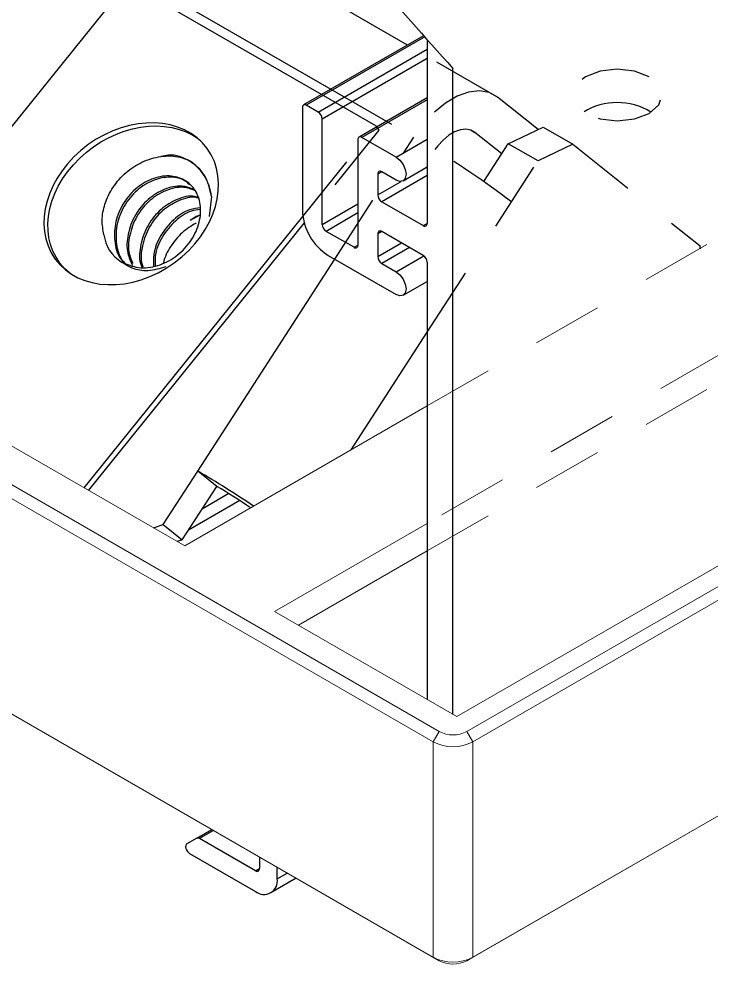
# Model space of a CAD drawing. Extents: x 0 to 10.3, y -9 to 0.
# Drawn here: x 6.751 to 7.983, y -2.973 to -1.289 of the extents above; entities that cross this region are included whole.
import ezdxf

# ---------------------------------------------------------------- set-up
doc = ezdxf.new("R2010")
doc.units = 0
doc.header["$LTSCALE"] = 0.5
doc.header["$MEASUREMENT"] = 0
doc.linetypes.add('HIDDEN', pattern=[0.375, 0.25, -0.125])
for name, color, linetype in [('Brackets', 181, 'CONTINUOUS'), ('Hardware', 242, 'CONTINUOUS'), ('Housing', 150, 'CONTINUOUS')]:
    doc.layers.add(name, color=color, linetype=linetype)
doc.layers.add('Jig', color=41, linetype='CONTINUOUS', lineweight=13)

msp = doc.modelspace()

# ---------------------------------------------------------------- linework, layer by layer
at = {"layer": 'Brackets', "transparency": 16777216}
for p, q in [((7.4423, -1.3361), (6.9736, -1.065)), ((6.8307, -1.1403), (7.3061, -1.4147)), ((7.0689, -2.0953), (7.3131, -1.7176)), ((7.342, -2.0572), (7.4777, -1.8475)), ((7.0074, -2.1902), (7.0689, -2.0953)), ((7.1028, -2.1224), (7.0689, -2.0953)), ((7.0414, -2.2174), (7.1028, -2.1224)), ((6.9904, -2.1961), (7.0074, -2.1902)), ((7.0074, -2.1902), (7.0414, -2.2174)), ((7.0414, -2.2174), (7.0325, -2.2204))]:
    msp.add_line(p, q, dxfattribs=at)
at = {"layer": 'Brackets', "linetype": 'HIDDEN', "transparency": 16777216}
for p, q in [((7.603, -1.429), (7.4423, -1.3361)), ((7.3061, -1.4147), (7.4538, -1.5)), ((7.3131, -1.7176), (7.4538, -1.5)), ((7.4777, -1.8475), (7.675, -1.5424))]:
    msp.add_line(p, q, dxfattribs=at)
at = {"layer": 'Brackets', "linetype": 'HIDDEN', "lineweight": 25, "transparency": 16777216}
for p, q in [((7.6752, -1.4867), (7.603, -1.429)), ((7.556, -1.4878), (7.5625, -1.4916)), ((7.6105, -1.5299), (7.5625, -1.4916)), ((7.6221, -1.512), (7.6844, -1.4823)), ((7.6844, -1.4823), (7.7372, -1.5128)), ((7.5785, -1.5794), (7.6221, -1.512)), ((7.675, -1.5424), (7.6221, -1.512)), ((7.7372, -1.5128), (7.675, -1.5424)), ((7.7372, -1.5128), (7.9635, -1.6936)), ((7.9635, -1.6985), (7.9635, -1.6936))]:
    msp.add_line(p, q, dxfattribs=at)
at = {"layer": 'Brackets', "linetype": 'HIDDEN', "lineweight": 25, "transparency": 16777216, "flags": 128}
for points in [[(7.8727, -1.3924), (7.8467, -1.3824), (7.8161, -1.3788), (7.7855, -1.3824), (7.7595, -1.3924), (7.7422, -1.4074), (7.7361, -1.425), (7.7422, -1.4427), (7.7595, -1.4577), (7.7855, -1.4677), (7.8161, -1.4712), (7.8467, -1.4677), (7.8727, -1.4577), (7.89, -1.4427), (7.8961, -1.425), (7.89, -1.4074), (7.8727, -1.3924)], [(7.603, -1.429), (7.5881, -1.4208), (7.5707, -1.4177), (7.5515, -1.4199), (7.5311, -1.4273), (7.5103, -1.4395), (7.49, -1.4562), (7.471, -1.4766), (7.4538, -1.5)], [(7.5625, -1.4916), (7.5551, -1.4874), (7.5464, -1.4859), (7.5367, -1.487), (7.5265, -1.4907), (7.5161, -1.4968), (7.5059, -1.5052), (7.4964, -1.5154), (7.4911, -1.5223)]]:
    msp.add_lwpolyline(points, dxfattribs=at)
at = {"layer": 'Brackets', "linetype": 'HIDDEN', "lineweight": 25, "transparency": 16777216}
for centre, radius, start, end in [((7.8161, -1.5537), 0.1151, 58.5387, 121.4613), ((6.6224, -2.9408), 1.6635, 52.8185, 60.013), ((7.9464, -1.6433), 0.0574, 287.3264, 289.1147)]:
    msp.add_arc(centre, radius, start, end, dxfattribs=at)
at = {"layer": 'Brackets', "transparency": 16777216}
for centre, radius, start in [((6.2375, -3.536), 1.6635, 55.9691), ((6.6863, -2.8442), 0.8334, 55.1116)]:
    msp.add_arc(centre, radius, start, 60.013, dxfattribs=at)
at = {"layer": 'Hardware', "transparency": 16777216}
for p, q in [((6.4246, -1.8694), (6.9443, -1.2251)), ((7.2895, -1.4243), (6.9443, -1.2251)), ((7.0938, -1.6061), (7.0892, -1.6412)), ((6.8665, -2.1246), (7.2563, -1.6413)), ((7.0725, -1.6392), (7.0556, -1.6486)), ((7.2587, -1.6525), (6.8743, -2.1291))]:
    msp.add_line(p, q, dxfattribs=at)
at = {"layer": 'Hardware', "linetype": 'HIDDEN', "transparency": 16777216}
for p, q in [((7.3862, -1.4802), (7.2895, -1.4243)), ((7.2563, -1.6413), (7.3862, -1.4802)), ((7.3862, -1.4802), (7.3915, -1.4878)), ((7.3915, -1.4878), (7.2587, -1.6525))]:
    msp.add_line(p, q, dxfattribs=at)
at = {"layer": 'Hardware', "transparency": 16777216}
for centre, radius, start, end in [((7.0058, -1.6164), 0.0886, 6.6735, 59.1261), ((6.9671, -1.6663), 0.0656, 186.6735, 239.1261)]:
    msp.add_arc(centre, radius, start, end, dxfattribs=at)
at = {"layer": 'Hardware', "transparency": 16777216, "extrusion": (0, 0, -1)}
msp.add_ellipse((6.9506, -1.6188), major_axis=(-0.1353, -0.0984), ratio=0.778509, dxfattribs=at)
for start_param, end_param in [(6.072662, 9.091514), (2.808328, 2.931069)]:
    msp.add_ellipse((6.9576, -1.6243), major_axis=(-0.1353, -0.0984), ratio=0.778509, start_param=start_param, end_param=end_param, dxfattribs=at)
at = {"layer": 'Hardware', "transparency": 16777216}
for points, knots in [([(7.0938, -1.6061), (7.0906, -1.5927), (7.0843, -1.5661), (7.0554, -1.5408), (7.0265, -1.5295), (7.008, -1.5336), (7.0035, -1.5346)], [0, 0, 0, 0, 0.304607, 0.601132, 0.902953, 1, 1, 1, 1]), ([(6.902, -1.6739), (6.9003, -1.6653), (6.897, -1.648), (6.9029, -1.618), (6.9172, -1.5881), (6.9406, -1.562), (6.9703, -1.5428), (7.004, -1.5326), (7.0321, -1.5334), (7.0468, -1.5388), (7.0513, -1.5404)], [0, 0, 0, 0, 0.115119, 0.232058, 0.365374, 0.498579, 0.632057, 0.780954, 0.933044, 1, 1, 1, 1]), ([(6.9335, -1.7226), (6.9432, -1.7267), (6.9628, -1.7351), (6.9977, -1.7309), (7.0301, -1.7147), (7.0565, -1.6884), (7.0724, -1.6562), (7.0759, -1.623), (7.0668, -1.5945), (7.0464, -1.5747), (7.0181, -1.567), (6.9868, -1.5729), (6.9568, -1.5913), (6.9335, -1.6199), (6.9203, -1.6547), (6.9201, -1.6893), (6.9273, -1.7142), (6.9371, -1.7228), (6.9388, -1.7243)], [0, 0, 0, 0, 0.065164, 0.132057, 0.196278, 0.262584, 0.328891, 0.393112, 0.460004, 0.525168, 0.590333, 0.657225, 0.721446, 0.787753, 0.854059, 0.91828, 0.985173, 1, 1, 1, 1]), ([(7.0541, -1.5849), (7.0521, -1.5828), (7.0439, -1.574), (7.0205, -1.5697), (6.9898, -1.575), (6.9596, -1.5936), (6.9364, -1.6222), (6.9231, -1.657), (6.923, -1.6915), (6.9296, -1.7156), (6.9385, -1.7236), (6.9395, -1.7245)], [0, 0, 0, 0, 0.0418242, 0.1750869, 0.3118839, 0.4432177, 0.578816, 0.7144144, 0.8457481, 0.9825451, 1, 1, 1, 1]), ([(7.0623, -1.5933), (7.0553, -1.5907), (7.0392, -1.5847), (7.0094, -1.5913), (6.9796, -1.6094), (6.9561, -1.6382), (6.9434, -1.6725), (6.9416, -1.7051), (6.9496, -1.7218), (6.953, -1.7289)], [0, 0, 0, 0, 0.1215733, 0.2779183, 0.4280193, 0.5829944, 0.7379694, 0.8880704, 1, 1, 1, 1]), ([(7.0645, -1.5954), (7.0576, -1.5929), (7.0418, -1.587), (7.0123, -1.5935), (6.9825, -1.6117), (6.9589, -1.6404), (6.9464, -1.6747), (6.9442, -1.7049), (6.951, -1.7196), (6.9533, -1.7246)], [0, 0, 0, 0, 0.122234, 0.284558, 0.440399, 0.6013, 0.762201, 0.918042, 1, 1, 1, 1]), ([(7.0684, -1.6069), (7.0667, -1.6064), (7.0558, -1.6031), (7.032, -1.6099), (7.0024, -1.6274), (6.9787, -1.6564), (6.9666, -1.6905), (6.9637, -1.7175), (6.9688, -1.7294), (6.9697, -1.7316)], [0, 0, 0, 0, 0.034133, 0.222853, 0.404036, 0.591103, 0.778169, 0.959352, 1, 1, 1, 1]), ([(7.0689, -1.6086), (7.068, -1.6083), (7.0578, -1.6053), (7.0348, -1.6123), (7.0053, -1.6297), (6.9815, -1.6587), (6.9695, -1.6927), (6.9664, -1.7189), (6.971, -1.73), (6.9716, -1.7314)], [0, 0, 0, 0, 0.019052, 0.213756, 0.400684, 0.593682, 0.78668, 0.973608, 1, 1, 1, 1]), ([(7.0736, -1.6261), (7.0673, -1.6268), (7.0511, -1.6287), (7.0249, -1.6462), (7.002, -1.6743), (6.9893, -1.7046), (6.9899, -1.7229), (6.9902, -1.7295)], [0, 0, 0, 0, 0.146259, 0.379425, 0.620161, 0.860898, 1, 1, 1, 1]), ([(7.0733, -1.6289), (7.0681, -1.6296), (7.0529, -1.6315), (7.0277, -1.6485), (7.0049, -1.6765), (6.9923, -1.706), (6.9929, -1.7234), (6.993, -1.7293)], [0, 0, 0, 0, 0.12713, 0.370578, 0.621932, 0.873286, 1, 1, 1, 1]), ([(7.0725, -1.6392), (7.0716, -1.6394), (7.0657, -1.6413), (7.0602, -1.6453), (7.0556, -1.6486)], [0, 0, 0, 0, 0.147975, 1, 1, 1, 1]), ([(7.0661, -1.6533), (7.0575, -1.6584), (7.0401, -1.6688), (7.0205, -1.6941), (7.0094, -1.7141), (7.008, -1.7247), (7.008, -1.7252)], [0, 0, 0, 0, 0.3241362, 0.6509232, 0.9840361, 1, 1, 1, 1]), ([(7.0119, -1.7311), (7.0014, -1.7342), (6.9809, -1.7404), (6.9532, -1.7357), (6.9396, -1.7266), (6.9335, -1.7226)], [0, 0, 0, 0, 0.370499, 0.71905, 1, 1, 1, 1])]:
    msp.add_open_spline(points, degree=3, knots=knots, dxfattribs=at)
at = {"layer": 'Housing', "transparency": 16777216}
for p, q in [((7.4713, -1.3194), (7.2574, -1.4428)), ((7.4733, -1.3216), (7.2624, -1.4433)), ((7.4777, -1.3265), (7.4777, -1.6537)), ((7.2836, -1.4556), (7.4777, -1.3436)), ((7.4777, -1.3599), (7.2907, -1.4678)), ((7.5236, -2.5284), (7.5236, -1.3779)), ((7.4777, -1.43), (7.3564, -1.5)), ((7.2554, -1.4474), (7.2554, -1.6311)), ((7.2836, -1.4556), (7.2624, -1.4433)), ((7.4777, -1.4334), (7.3614, -1.5005)), ((7.2907, -1.6556), (7.2907, -1.4678)), ((7.3543, -1.5046), (7.3543, -1.6924)), ((7.4224, -1.5357), (7.3614, -1.5005)), ((7.4224, -1.5357), (7.4777, -1.5038)), ((7.3968, -1.5617), (7.3897, -1.5658)), ((7.3897, -1.5658), (7.3897, -1.6029)), ((7.4224, -1.5765), (7.3968, -1.5617)), ((7.4349, -1.5777), (7.4777, -1.5531)), ((7.3897, -1.6029), (7.4314, -1.5789)), ((7.4777, -1.5685), (7.3968, -1.6152)), ((7.3968, -1.6152), (7.4706, -1.6578)), ((7.2907, -1.6556), (7.3543, -1.6189)), ((7.3543, -1.6352), (7.2978, -1.6679)), ((7.4706, -1.6578), (7.4777, -1.6537)), ((7.3473, -1.6964), (7.2978, -1.6679)), ((7.3968, -1.6682), (7.3897, -1.6723)), ((7.3897, -1.6723), (7.3897, -1.7128)), ((7.4706, -1.7109), (7.3968, -1.6682)), ((7.3473, -1.6964), (7.3543, -1.6924)), ((7.3897, -1.7128), (7.4318, -1.6885)), ((7.4459, -1.6966), (7.3968, -1.725)), ((7.3013, -1.7107), (7.4224, -1.7806)), ((7.4224, -1.7398), (7.4715, -1.7115)), ((7.3968, -1.725), (7.4224, -1.7398)), ((7.4777, -1.7231), (7.4777, -2.5019)), ((7.4349, -1.7819), (7.4777, -1.7572)), ((7.1242, -2.1352), (7.0768, -2.1626)), ((7.1437, -2.1477), (7.0524, -2.2004)), ((7.0672, -2.7491), (7.0941, -2.7336)), ((7.097, -2.7353), (7.0722, -2.7496)), ((7.0672, -2.7491), (7.0495, -2.7593)), ((7.1718, -2.8071), (7.0722, -2.7496)), ((7.0545, -2.7761), (7.1718, -2.8438)), ((7.1789, -2.7826), (7.1789, -2.803)), ((7.1718, -2.8071), (7.1789, -2.803)), ((7.2107, -2.8214), (7.2107, -2.8009)), ((7.2107, -2.8214), (7.2284, -2.8111)), ((7.2445, -2.8204), (7.1993, -2.8465))]:
    msp.add_line(p, q, dxfattribs=at)
at = {"layer": 'Housing', "transparency": 16777216, "flags": 128}
for points in [[(7.4224, -1.5357), (7.4292, -1.5411), (7.4349, -1.5489), (7.4387, -1.5577), (7.4401, -1.5663), (7.4387, -1.5733), (7.4349, -1.5777), (7.4292, -1.5789), (7.4224, -1.5765)], [(7.4224, -1.7398), (7.4292, -1.7453), (7.4349, -1.753), (7.4387, -1.7619), (7.4401, -1.7704), (7.4387, -1.7775), (7.4349, -1.7819), (7.4292, -1.783), (7.4224, -1.7806)], [(7.0495, -2.7593), (7.0483, -2.7605), (7.0476, -2.7624), (7.0475, -2.7647), (7.048, -2.7673), (7.0491, -2.77), (7.0506, -2.7725), (7.0525, -2.7746), (7.0545, -2.7761)]]:
    msp.add_lwpolyline(points, dxfattribs=at)
at = {"layer": 'Housing', "transparency": 16777216}
for centre, radius, start, end in [((7.2597, -1.4467), 0.00437, 50.7967, 189.214), ((7.2754, -1.4685), 0.0154, 2.6055, 57.3945), ((7.3587, -1.5039), 0.00437, 50.7967, 189.214), ((7.394, -1.5651), 0.00437, 50.7967, 189.214), ((7.4051, -1.6022), 0.0154, 182.6055, 237.3945), ((7.3551, -1.6266), 0.0999, 182.6055, 237.3945), ((7.3061, -1.6549), 0.0154, 182.6055, 237.3945), ((7.4733, -1.6544), 0.00437, 230.7967, 9.214), ((7.394, -1.6716), 0.00437, 50.7967, 189.214), ((7.35, -1.6931), 0.00437, 230.7967, 9.214), ((7.4051, -1.7121), 0.0154, 182.6055, 237.3945), ((7.4623, -1.7238), 0.0154, 2.6055, 57.3945), ((7.0693, -2.7537), 0.00503, 54.3818, 114.314), ((7.1746, -2.8037), 0.00437, 230.7967, 9.214), ((7.187, -2.8252), 0.024, 230.7967, 9.214)]:
    msp.add_arc(centre, radius, start, end, dxfattribs=at)
msp.add_open_spline([(6.9964, -0.8014), (7.1287, -0.93), (7.301, -1.126), (7.4733, -1.322), (7.5236, -1.3779)], degree=3, knots=[0.7939461, 0.7939461, 0.7939461, 0.7939461, 1, 1.0834941, 1.0834941, 1.0834941, 1.0834941], dxfattribs=at)
at = {"layer": 'Jig', "linetype": 'HIDDEN', "transparency": 16777216}
for p, q in [((7.4777, -1.9789), (8.9403, -1.1346)), ((9.1709, -1.2106), (7.4777, -2.1881)), ((7.4777, -2.237), (9.1815, -1.2534))]:
    msp.add_line(p, q, dxfattribs=at)
at = {"layer": 'Jig', "transparency": 16777216}
for p, q in [((7.5307, -2.5325), (9.4957, -1.3981)), ((9.5028, -1.4307), (7.5484, -2.559)), ((7.4989, -2.559), (5.5897, -1.4569)), ((7.559, -2.5774), (9.5134, -1.4491)), ((5.5791, -1.4752), (7.4883, -2.5774)), ((7.046, -2.2282), (6.1628, -1.7183)), ((9.5134, -1.8329), (7.559, -2.9612)), ((7.5484, -2.9673), (9.5028, -1.839)), ((7.4883, -2.9612), (5.5791, -1.859)), ((5.5897, -1.8651), (7.4989, -2.9673)), ((7.046, -2.2282), (7.4777, -1.9789)), ((7.4777, -2.1881), (7.2059, -2.345)), ((7.2483, -2.3694), (7.4777, -2.237)), ((7.2059, -2.345), (7.5307, -2.5325)), ((7.4989, -2.559), (7.4883, -2.5774)), ((7.5484, -2.559), (7.559, -2.5774)), ((7.4883, -2.5774), (7.4883, -2.9612)), ((7.559, -2.9612), (7.559, -2.5774)), ((7.4989, -2.9673), (7.4883, -2.9612)), ((7.5484, -2.9673), (7.559, -2.9612))]:
    msp.add_line(p, q, dxfattribs=at)
for centre, radius in [((7.5236, -2.5112), 0.0538), ((7.5236, -2.5091), 0.0769), ((7.5236, -2.8929), 0.0769), ((7.5236, -2.9195), 0.0538)]:
    msp.add_arc(centre, radius, 242.6097, 297.3903, dxfattribs=at)

doc.saveas('drawing.dxf')
